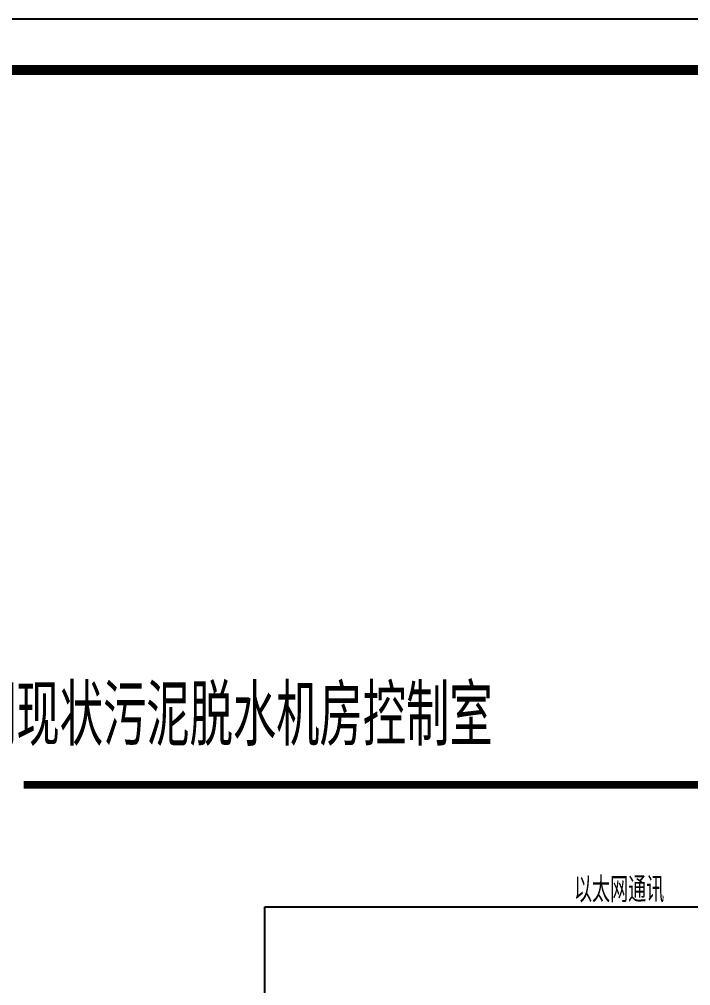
# Model space of a CAD drawing. Header units: millimetres. Extents: x 30557 to 235556, y -116603 to -73383.
# Drawn here: x 202931 to 203594, y -74336 to -73383 of the extents above; entities that cross this region are included whole.
import ezdxf

# ---------------------------------------------------------------- set-up
doc = ezdxf.new("R2010")
doc.units = ezdxf.units.MM
doc.layers.add('1', color=3, linetype='Continuous')
doc.layers.add('DRAW', color=7, linetype='Continuous')
doc.styles.add('supcon', font='sceie.shx', dxfattribs={"width": 0.75, "height": 40, "bigfont": 'sceic.shx'})

# ---------------------------------------------------------------- blocks, each defined once
blk = doc.blocks.new('supcon图框')
at = {"linetype": 'Continuous'}
blk.add_line((6145.69, 4361.72), (1987.69, 4361.72), dxfattribs=at)
at = {"linetype": 'Continuous', "const_width": 10}
blk.add_lwpolyline([(2195.69, 4311.72), (6095.69, 4311.72), (6095.69, 1471.72), (2195.69, 1471.72)], close=True, dxfattribs=at)

msp = doc.modelspace()

# ---------------------------------------------------------------- linework, layer by layer
at = {"color": 3}
for p, q in [((203173.77, -74738.27), (203173.77, -74258.52)), ((203173.77, -74258.52), (203692.5, -74258.52))]:
    msp.add_line(p, q, dxfattribs=at)
at = {"color": 30}
msp.add_lwpolyline([(203690.28, -74138.13, 7.5, 7.5, 0), (202935.71, -74138.13, 0, 0, 0)], format="xyseb", dxfattribs=at)

# ---------------------------------------------------------------- block references
msp.add_blockref('supcon图框', (200304.02, -77744.68))

# ---------------------------------------------------------------- texts
at = {"layer": '1', "color": 3, "style": 'supcon', "width": 0.75}
msp.add_text('一期现状污泥脱水机房控制室', height=60, dxfattribs=at).set_placement((202843.11, -74099.82, -1631.25))
at = {"layer": 'DRAW', "color": 3, "linetype": 'Continuous', "style": 'supcon', "width": 0.75}
msp.add_text('以太网通讯', height=25, dxfattribs=at).set_placement((203479.08, -74254.07))

doc.saveas('drawing.dxf')
